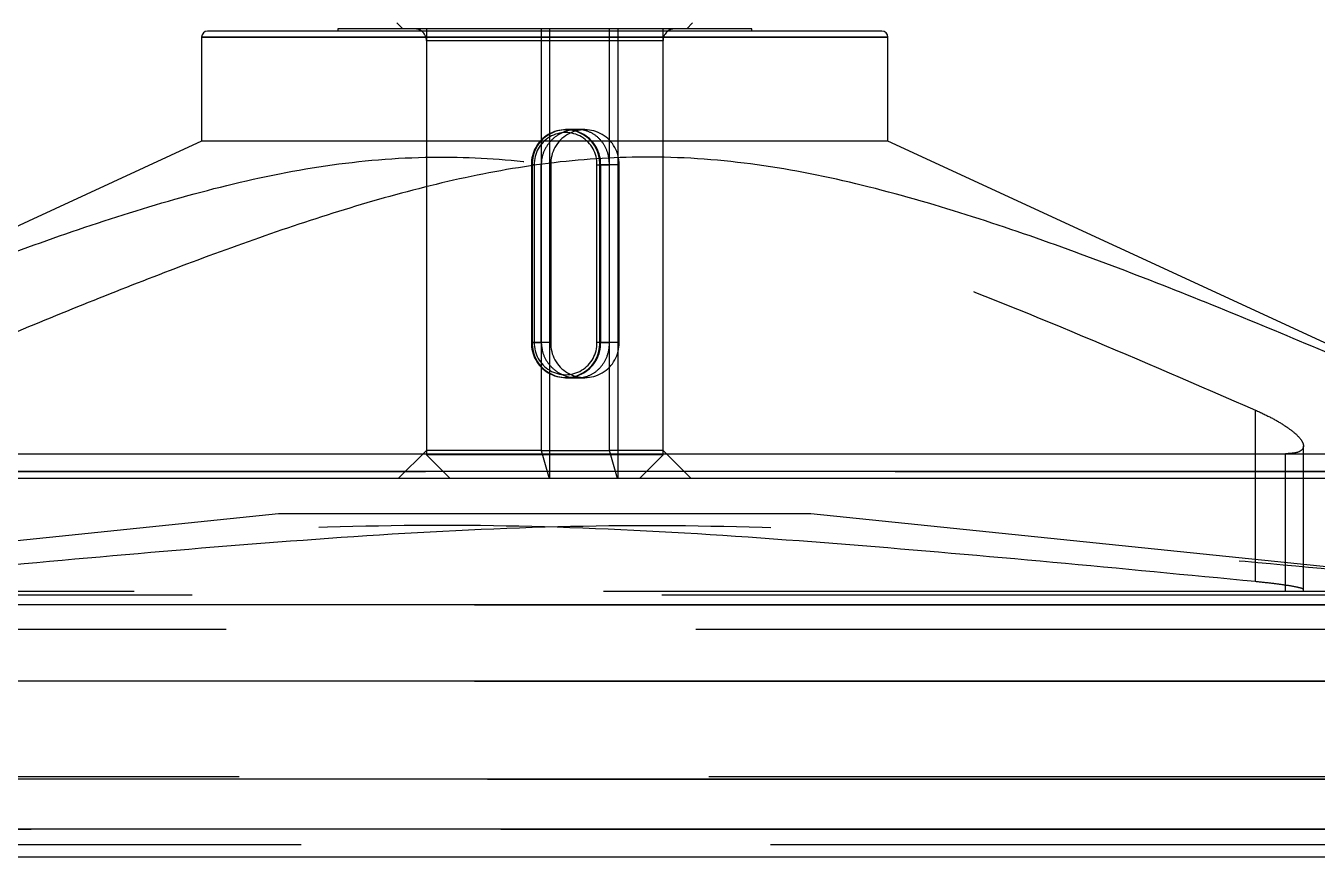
# Model space of a CAD drawing. Header units: metres. Extents: x 0 to 21025, y 0 to 14850.
# Drawn here: x 2039.7 to 2148.9, y 8930.4 to 9000.6 of the extents above; entities that cross this region are included whole.
import ezdxf

# ---------------------------------------------------------------- set-up
doc = ezdxf.new("R2010")
doc.units = ezdxf.units.M
doc.header["$LTSCALE"] = 25
doc.linetypes.add('HIDDEN2', pattern=[4.7625, 3.175, -1.5875])
doc.layers.add('SL4', color=4, linetype='Continuous')
doc.layers.add('ST1', color=7, linetype='HIDDEN2')

msp = doc.modelspace()

# ---------------------------------------------------------------- linework, layer by layer
at = {"layer": 'SL4'}
for p, q in [((2091.303, 9000.184), (2055.064, 9000.184)), ((2066.064, 9000.384), (2066.064, 9000.184)), ((2088.316, 9000.384), (2066.064, 9000.384)), ((2071.064, 9000.884), (2071.564, 9000.384)), ((2101.064, 9000.384), (2088.316, 9000.384)), ((2112.064, 9000.184), (2091.303, 9000.184)), ((2095.564, 9000.384), (2096.064, 9000.884)), ((2101.064, 9000.184), (2101.064, 9000.384)), ((2054.564, 8999.684), (2054.564, 8990.884)), ((2091.438, 8999.684), (2054.564, 8999.684)), ((2112.564, 8999.684), (2091.438, 8999.684)), ((2112.564, 8990.884), (2112.564, 8999.684)), ((2054.564, 8990.884), (1994.116, 8962.973)), ((2091.438, 8990.884), (2054.564, 8990.884)), ((2112.564, 8990.884), (2091.438, 8990.884)), ((2173.012, 8962.973), (2112.564, 8990.884)), ((2020.956, 8964.47), (2167.913, 8964.47)), ((2114.608, 8962.384), (1969.231, 8962.384)), ((2107.851, 8962.973), (1994.116, 8962.973)), ((2173.012, 8962.973), (2107.851, 8962.973)), ((2197.897, 8962.384), (2114.608, 8962.384)), ((2117.504, 8951.717), (1958.564, 8951.717)), ((2208.564, 8951.717), (2117.504, 8951.717)), ((2117.504, 8945.263), (1958.564, 8945.263)), ((2208.564, 8945.263), (2117.504, 8945.263)), ((2117.208, 8936.981), (1959.655, 8936.981)), ((2207.474, 8936.981), (2117.208, 8936.981)), ((2116.901, 8932.755), (1960.787, 8932.755)), ((2206.342, 8932.755), (2116.901, 8932.755)), ((2116.062, 8930.384), (1963.878, 8930.384)), ((2203.251, 8930.384), (2116.062, 8930.384))]:
    msp.add_line(p, q, dxfattribs=at)
for centre, start, end in [((2055.064, 8999.684), 90, 180), ((2112.064, 8999.684), 0, 90)]:
    msp.add_arc(centre, 0.5, start, end, dxfattribs=at)
msp.add_open_spline([(2160.969, 8968.155), (2155.393, 8970.57), (2144.247, 8975.397), (2130.139, 8980.99), (2118.662, 8984.921), (2109.913, 8987.406), (2101.006, 8989.143), (2092.271, 8989.741), (2083.848, 8989.16), (2075.856, 8987.693), (2068.042, 8985.598), (2060.381, 8983.102), (2050.377, 8979.448), (2038.067, 8974.48), (2028.348, 8970.265), (2023.483, 8968.155)], degree=3, knots=[0, 0, 0, 0, 0.1255476, 0.2509397, 0.313675, 0.3766291, 0.439322, 0.5016777, 0.5580044, 0.614337, 0.6700862, 0.7256118, 0.7811274, 0.8904354, 1, 1, 1, 1], dxfattribs=at)
at = {"layer": 'ST1'}
for p, q in [((2073.564, 9000.384), (2073.564, 8964.759)), ((2083.267, 9000.384), (2083.267, 8964.759)), ((2083.989, 8962.384), (2083.989, 9000.384)), ((2089.042, 8964.759), (2089.042, 9000.384)), ((2089.764, 8962.384), (2089.764, 9000.384)), ((2093.564, 8964.759), (2093.564, 9000.384)), ((2054.564, 8999.684), (2112.564, 8999.684)), ((2073.564, 8999.384), (2073.564, 8964.384)), ((2073.565, 8999.384), (2093.528, 8999.384)), ((2093.564, 8964.384), (2093.564, 8999.384)), ((2086.958, 8991.884), (2085.329, 8991.884)), ((2086.279, 8991.884), (2085.397, 8991.884)), ((2082.442, 8988.884), (2082.442, 8973.884)), ((2082.5, 8988.884), (2082.51, 8988.884)), ((2082.5, 8988.884), (2082.5, 8973.884)), ((2082.51, 8973.884), (2082.51, 8988.884)), ((2082.682, 8988.884), (2082.51, 8988.884)), ((2082.682, 8988.884), (2082.682, 8973.884)), ((2083.267, 8973.884), (2083.267, 8988.884)), ((2084.071, 8988.884), (2084.071, 8973.884)), ((2087.976, 8988.884), (2088.284, 8988.884)), ((2087.976, 8973.884), (2087.976, 8988.884)), ((2089.845, 8988.884), (2088.216, 8988.884)), ((2088.216, 8973.884), (2088.216, 8988.884)), ((2088.284, 8988.884), (2089.042, 8988.884)), ((2088.284, 8988.884), (2088.284, 8973.884)), ((2089.042, 8973.884), (2089.042, 8988.884)), ((2089.845, 8973.884), (2089.845, 8988.884)), ((2084.071, 8973.884), (2082.442, 8973.884)), ((2082.51, 8973.884), (2082.5, 8973.884)), ((2082.51, 8973.884), (2083.267, 8973.884)), ((2082.51, 8973.884), (2082.682, 8973.884)), ((2088.284, 8973.884), (2087.976, 8973.884)), ((2089.845, 8973.884), (2088.216, 8973.884)), ((2088.284, 8973.884), (2089.042, 8973.884)), ((2085.329, 8970.884), (2086.958, 8970.884)), ((2085.397, 8970.884), (2086.279, 8970.884)), ((2143.646, 8953.666), (2143.646, 8968.155)), ((2073.564, 8964.759), (2071.189, 8962.384)), ((2083.267, 8964.759), (2073.564, 8964.759)), ((2093.564, 8964.384), (2073.564, 8964.384)), ((2073.564, 8964.384), (2075.564, 8962.384)), ((2083.267, 8964.759), (2083.937, 8962.384)), ((2083.267, 8964.759), (2089.042, 8964.759)), ((2093.564, 8964.759), (2089.042, 8964.759)), ((2089.711, 8962.384), (2089.042, 8964.759)), ((2091.564, 8962.384), (2093.564, 8964.384)), ((2095.939, 8962.384), (2093.564, 8964.759)), ((2146.172, 8952.847), (2146.172, 8964.47)), ((2147.693, 8952.842), (2147.693, 8965.142)), ((1994.116, 8962.973), (2173.012, 8962.973)), ((2061.064, 8959.384), (1994.278, 8952.531)), ((2089.673, 8959.384), (2061.064, 8959.384)), ((2106.064, 8959.384), (2089.673, 8959.384)), ((2172.85, 8952.531), (2106.064, 8959.384)), ((2172.825, 8952.531), (1994.303, 8952.531)), ((2167.913, 8952.847), (2020.956, 8952.847)), ((1958.564, 8951.717), (2208.564, 8951.717)), ((2175.706, 8949.627), (1991.437, 8949.627)), ((1958.564, 8945.263), (2208.564, 8945.263)), ((1959.655, 8936.981), (2207.474, 8936.981)), ((2176.8, 8937.18), (1990.33, 8937.18)), ((1960.787, 8932.755), (2206.342, 8932.755)), ((2182.033, 8931.435), (1985.076, 8931.435))]:
    msp.add_line(p, q, dxfattribs=at)
for centre, radius, start, end in [((2072.564, 8999.384), 1, 0, 90), ((2094.564, 8999.384), 1, 90, 180), ((2085.329, 8988.967), 2.889, 358.33969, 181.66031), ((2085.397, 8988.967), 2.889, 358.33969, 181.66031), ((2085.329, 8988.965), 2.648, 358.23457, 181.76543), ((2086.958, 8988.967), 2.889, 358.33969, 181.66031), ((2085.329, 8973.8), 2.889, 178.33969, 1.66031), ((2085.397, 8973.8), 2.889, 178.33969, 1.66031), ((2085.329, 8973.802), 2.648, 178.23457, 1.76543), ((2086.958, 8973.8), 2.889, 178.33969, 1.66031)]:
    msp.add_arc(centre, radius, start, end, dxfattribs=at)
for points, knots in [([(2089.042, 8988.884), (2089.014, 8989.212), (2088.959, 8989.87), (2088.524, 8990.75), (2087.86, 8991.44), (2086.986, 8991.851), (2086.014, 8991.926), (2085.065, 8991.672), (2084.224, 8991.125), (2083.586, 8990.324), (2083.297, 8989.523), (2083.274, 8989.032), (2083.267, 8988.884)], [0, 0, 0, 0, 0.1040377, 0.2079591, 0.3148683, 0.4239433, 0.5298733, 0.6324565, 0.7362689, 0.8440792, 0.9528717, 1, 1, 1, 1]), ([(2006.16, 8968.155), (2011.736, 8970.57), (2022.881, 8975.397), (2036.989, 8980.99), (2048.466, 8984.921), (2057.216, 8987.406), (2066.122, 8989.143), (2074.857, 8989.741), (2083.281, 8989.16), (2091.272, 8987.693), (2099.086, 8985.598), (2106.747, 8983.102), (2116.751, 8979.448), (2129.061, 8974.48), (2138.78, 8970.265), (2143.646, 8968.155)], [0, 0, 0, 0, 0.1255476, 0.2509397, 0.313675, 0.3766291, 0.439322, 0.5016777, 0.5580044, 0.614337, 0.6700862, 0.7256118, 0.7811274, 0.8904354, 1, 1, 1, 1]), ([(2083.267, 8973.884), (2083.3, 8973.555), (2083.367, 8972.898), (2083.878, 8972.017), (2084.628, 8971.328), (2085.567, 8970.916), (2086.551, 8970.841), (2087.459, 8971.096), (2088.221, 8971.642), (2088.774, 8972.443), (2089.016, 8973.245), (2089.036, 8973.735), (2089.042, 8973.884)], [0, 0, 0, 0, 0.1040377, 0.2079591, 0.3148683, 0.4239433, 0.5298733, 0.6324565, 0.7362689, 0.8440792, 0.9528717, 1, 1, 1, 1]), ([(2143.646, 8968.155), (2144.081, 8967.953), (2144.951, 8967.551), (2146.045, 8966.911), (2146.914, 8966.286), (2147.497, 8965.702), (2147.75, 8965.191), (2147.624, 8964.792), (2147.127, 8964.522), (2146.491, 8964.487), (2146.172, 8964.47)], [0, 0, 0, 0, 0.1249753, 0.2499639, 0.3749565, 0.4998319, 0.6246811, 0.7495183, 0.8743532, 1, 1, 1, 1]), ([(2143.646, 8953.666), (2137.933, 8954.216), (2126.507, 8955.315), (2109.351, 8956.818), (2092.158, 8958.052), (2074.908, 8958.603), (2057.656, 8958.052), (2040.46, 8956.819), (2023.302, 8955.316), (2011.874, 8954.216), (2006.16, 8953.666)], [0, 0, 0, 0, 0.1248794, 0.2497552, 0.3747174, 0.4999557, 0.6252115, 0.7501984, 0.8750981, 1, 1, 1, 1]), ([(2023.483, 8953.666), (2029.196, 8954.216), (2040.622, 8955.315), (2057.777, 8956.818), (2074.97, 8958.052), (2092.22, 8958.603), (2109.472, 8958.052), (2126.668, 8956.819), (2143.827, 8955.316), (2155.255, 8954.216), (2160.969, 8953.666)], [0, 0, 0, 0, 0.1248794, 0.2497552, 0.3747174, 0.4999557, 0.6252115, 0.7501984, 0.8750981, 1, 1, 1, 1]), ([(2147.683, 8952.995), (2147.686, 8952.997), (2147.747, 8953.026), (2147.523, 8953.108), (2146.997, 8953.236), (2146.111, 8953.38), (2144.986, 8953.528), (2144.092, 8953.62), (2143.646, 8953.666)], [0, 0, 0, 0, 0.0109054, 0.2088436, 0.40674403, 0.60461102, 0.80273728, 1, 1, 1, 1])]:
    msp.add_open_spline(points, degree=3, knots=knots, dxfattribs=at)

doc.saveas('drawing.dxf')
